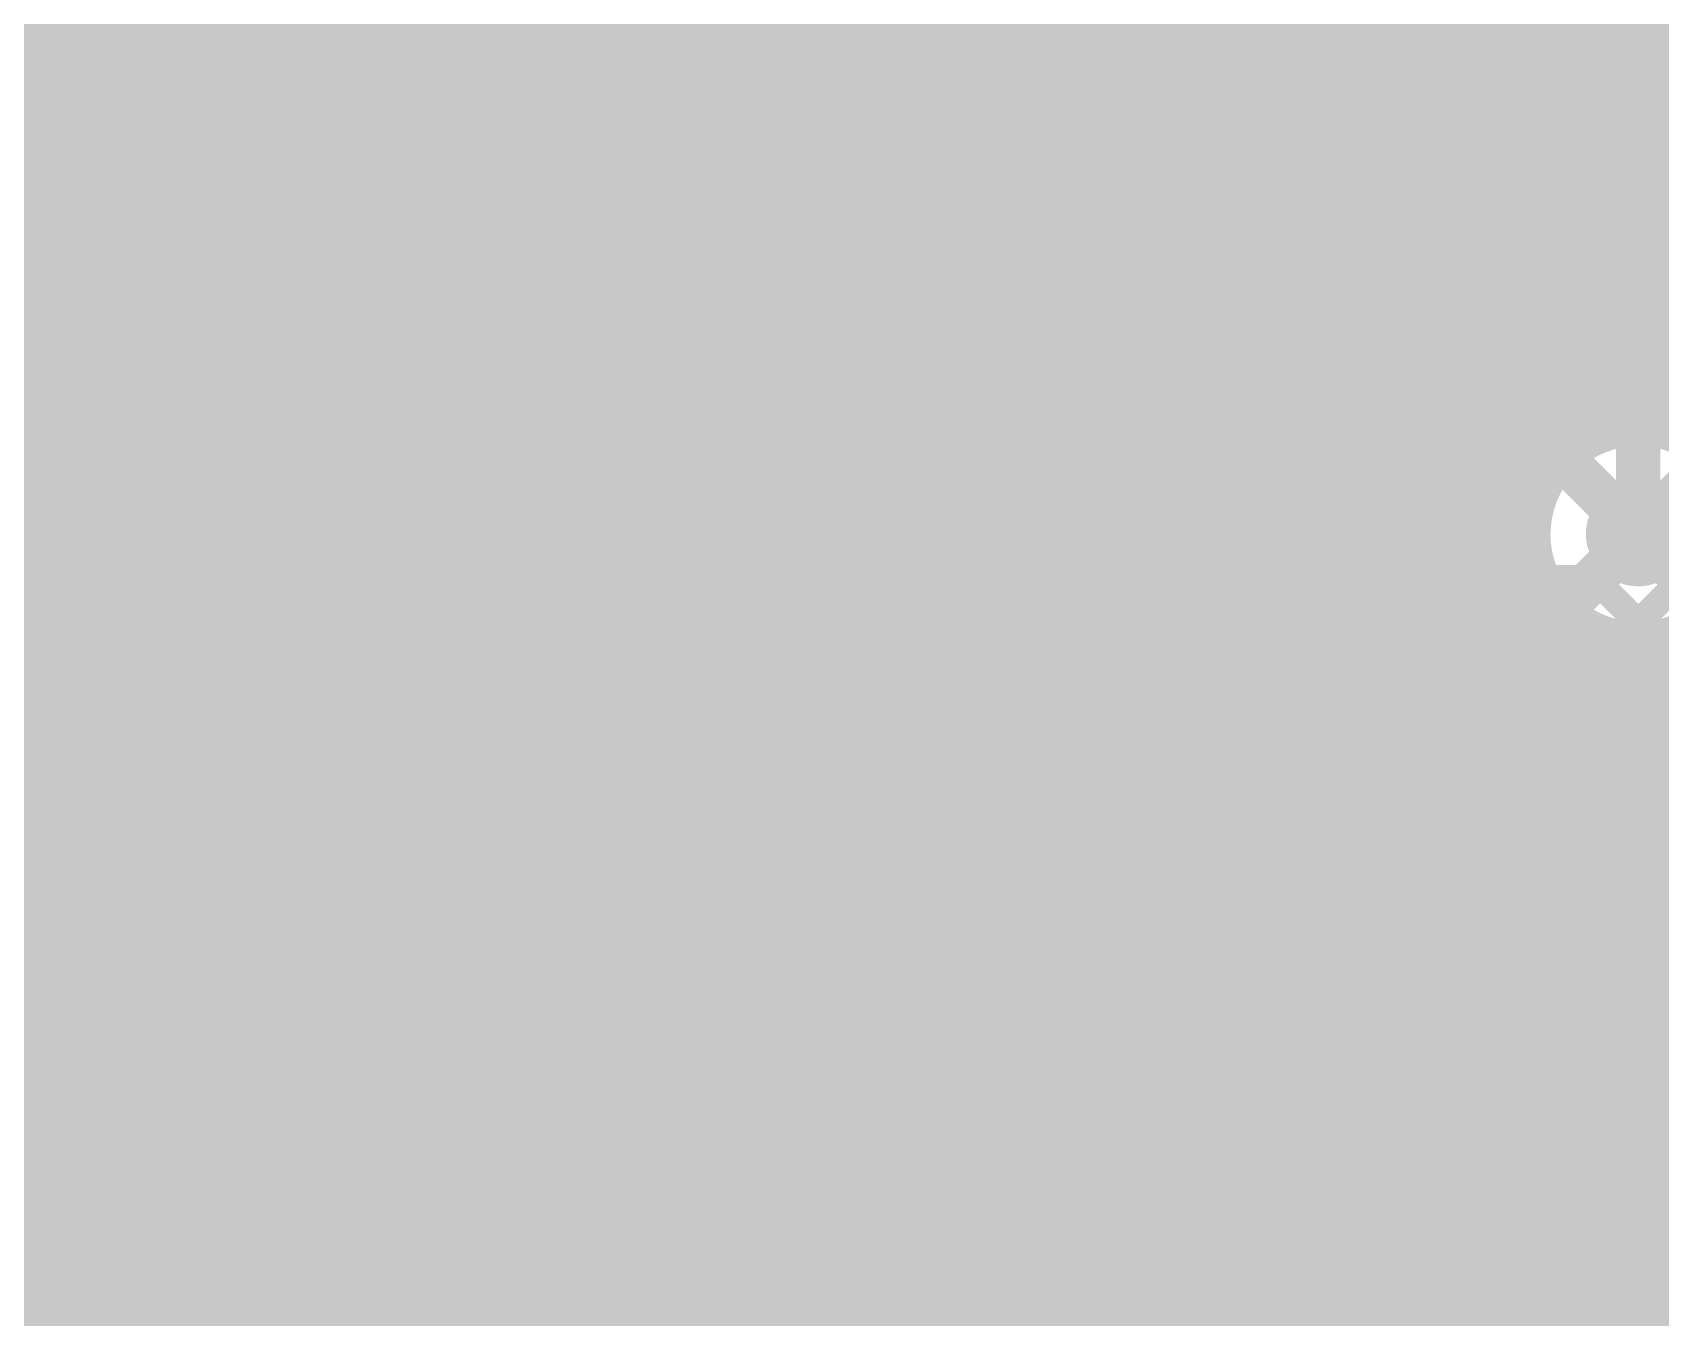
# Model space of a CAD drawing. Extents: x -3 to 92, y -53 to 125.
# Drawn here: x 55.58 to 64.9, y 51.4 to 58.75 of the extents above; entities that cross this region are included whole.
import ezdxf

# ---------------------------------------------------------------- set-up
doc = ezdxf.new("R2010")
doc.units = 0
doc.header["$MEASUREMENT"] = 0
doc.layers.get('0').update_dxf_attribs({"linetype": 'CONTINUOUS'})
for name, color, linetype in [('23-325-0_AST', 7, 'CONTINUOUS'), ('23-325-0_BOT', 7, 'CONTINUOUS'), ('23-325-0_DRD', 2, 'CONTINUOUS'), ('23-325-0_IN1', 4, 'CONTINUOUS'), ('23-325-0_IN2', 3, 'CONTINUOUS'), ('23-325-0_SMT', 10, 'CONTINUOUS'), ('23-325-0_SPT', 14, 'CONTINUOUS'), ('23-325-0_SST', 9, 'CONTINUOUS'), ('23-325-0_TOP', 12, 'CONTINUOUS'), ('THRUHOLE_TAP', 8, 'CONTINUOUS')]:
    doc.layers.add(name, color=color, linetype=linetype)

# ---------------------------------------------------------------- blocks, each defined once
blk = doc.blocks.new('OBLONG_51')
at = {"const_width": 0.65024}
blk.add_lwpolyline([(0, 0.50038), (0, -0.50038)], dxfattribs=at)
at = {"const_width": 0.32512}
for points in [[(-0.16256, 0.50038, 1), (0.16256, 0.50038, 1)], [(-0.16256, -0.50038, 1), (0.16256, -0.50038, 1)]]:
    blk.add_lwpolyline(points, format="xyb", close=True, dxfattribs=at)
blk = doc.blocks.new('ROUND_68')
at = {"const_width": 0.29972}
blk.add_lwpolyline([(-0.14986, 0, 1), (0.14986, 0, 1)], format="xyb", close=True, dxfattribs=at)
blk = doc.blocks.new('ROUND_78')
at = {"const_width": 0.29972}
blk.add_lwpolyline([(-0.14986, 0, 1), (0.14986, 0, 1)], format="xyb", close=True, dxfattribs=at)
blk = doc.blocks.new('ROUND_79')
at = {"const_width": 0.29972}
blk.add_lwpolyline([(-0.14986, 0, 1), (0.14986, 0, 1)], format="xyb", close=True, dxfattribs=at)
blk = doc.blocks.new('RECTANGLE_17')
blk.add_solid([(0.508, 0.635), (0.508, -0.635), (-0.508, 0.635), (-0.508, -0.635)])
blk = doc.blocks.new('ROUND_84')
at = {"const_width": 0.10033}
blk.add_lwpolyline([(-0.050164, 0, 1), (0.050164, 0, 1)], format="xyb", close=True, dxfattribs=at)

msp = doc.modelspace()

# ---------------------------------------------------------------- linework, layer by layer
at = {"layer": '23-325-0_AST', "const_width": 0.1524}
for points in [[(69.7738, 58.3438), (69.7738, 62.04458), (59.7662, 62.04458), (59.7662, 58.928), (60.2488, 58.4454), (60.325, 58.34888), (69.7484, 58.3438), (69.7738, 58.3438)], [(59.7662, 58.46318), (59.35726, 58.46318)], [(59.36488, 58.4708), (59.36488, 58.02376)], [(59.50204, 58.53938), (59.50204, 57.95518)], [(59.6392, 58.5343), (59.6392, 57.96026)], [(59.77636, 58.45048), (59.77636, 58.04154)], [(59.84748, 58.32602), (59.27344, 58.32602)], [(59.85256, 58.18886), (59.26836, 58.18886)], [(59.78398, 58.0517), (59.33694, 58.0517)], [(53.848, 51.054), (53.848, 55.626), (55.626, 55.626), (55.88, 55.372), (56.134, 55.626), (57.912, 55.626), (57.912, 51.054), (53.848, 51.054)], [(58.293, 51.054), (58.293, 55.626), (60.071, 55.626), (60.325, 55.372), (60.579, 55.626), (62.357, 55.626), (62.357, 51.054), (58.293, 51.054)], [(62.738, 51.054), (62.738, 55.626), (64.516, 55.626), (64.77, 55.372), (65.024, 55.626), (66.802, 55.626), (66.802, 51.054), (62.738, 51.054)], [(55.6768, 54.33568), (55.50662, 54.39664), (55.33898, 54.39664), (55.1688, 54.33568), (55.1688, 53.98008), (55.33898, 53.92166), (55.50662, 53.92166), (55.6768, 53.98008), (55.6768, 54.33568), (55.84698, 54.39664), (56.01462, 54.39664), (56.1848, 54.33568), (56.1848, 53.98008), (56.01462, 53.92166), (55.84698, 53.92166), (55.6768, 53.98008)], [(60.2488, 53.98008), (60.2488, 54.33568), (60.41898, 54.39664), (60.58662, 54.39664), (60.7568, 54.33568), (60.7568, 53.98008), (60.58662, 53.92166), (60.41898, 53.92166), (59.7408, 54.15788)], [(65.2018, 54.04104), (64.1858, 54.39664), (64.1858, 53.92166)], [(56.1848, 53.55844), (56.1848, 53.31968)], [(60.7568, 53.55844), (60.7568, 53.31968)], [(56.1848, 53.43906), (55.1688, 53.43906), (55.33898, 53.31968)], [(60.7568, 53.43906), (59.7408, 53.43906), (59.91098, 53.31968)], [(65.2018, 53.43906), (64.1858, 53.43906), (64.35598, 53.31968)], [(56.01462, 52.36464), (56.1848, 52.42306), (56.1848, 52.65928), (56.01462, 52.72024), (55.84698, 52.83708), (55.33898, 52.83708), (55.1688, 52.77866), (55.1688, 52.42306), (55.33898, 52.36464), (56.01462, 52.36464)], [(55.84698, 52.60086), (56.1848, 52.83708)], [(60.58662, 52.36464), (60.7568, 52.42306), (60.7568, 52.65928), (60.58662, 52.72024), (60.41898, 52.83708), (59.91098, 52.83708), (59.7408, 52.77866), (59.7408, 52.42306), (59.91098, 52.36464), (60.58662, 52.36464)], [(60.41898, 52.60086), (60.7568, 52.83708)], [(65.03162, 52.36464), (65.2018, 52.42306), (65.2018, 52.65928), (65.03162, 52.72024), (64.86398, 52.83708), (64.35598, 52.83708), (64.1858, 52.77866), (64.1858, 52.42306), (64.35598, 52.36464), (65.03162, 52.36464)], [(64.86398, 52.60086), (65.2018, 52.83708)]]:
    msp.add_lwpolyline(points, dxfattribs=at)
for points in [[(59.56046, 58.54446, 0.4142136), (59.26328, 58.24728)], [(59.85764, 58.24728, 0.4142136), (59.56046, 58.54446)], [(59.26328, 58.24728, 0.4142136), (59.56046, 57.9501)], [(59.56046, 57.9501, 0.4142136), (59.85764, 58.24728)]]:
    msp.add_lwpolyline(points, format="xyb", dxfattribs=at)
at = {"layer": '23-325-0_BOT'}
for points, const_width in [([(61.468, 97.536), (64.389, 94.615), (64.389, 82.55), (63.881, 82.042), (63.881, 67.691), (64.77, 66.802), (64.77, 55.88)], 0.254), ([(59.1058, 85.02904), (59.1058, 43.14952)], 0.254), ([(59.3344, 85.02904), (59.3344, 43.02506)], 0.254), ([(59.563, 85.02904), (59.563, 33.91916)], 0.254), ([(59.7916, 72.9234), (59.7916, 47.19828)], 0.254), ([(60.0202, 72.80148), (60.0202, 47.41418)], 0.254), ([(60.2488, 72.77862), (60.2488, 47.48784)], 0.254), ([(62.5348, 69.2531), (62.5348, 49.97196)], 0.254), ([(62.3062, 68.97878), (62.3062, 49.67986)], 0.254), ([(62.7634, 67.2846), (62.7634, 50.20056)], 0.254), ([(62.992, 67.11442), (62.992, 50.42916)], 0.254), ([(63.4492, 67.0941), (63.4492, 51.35118)], 0.254), ([(63.2206, 67.06108), (63.2206, 51.13528)], 0.254), ([(60.4774, 66.51498), (60.4774, 47.4726)], 0.254), ([(60.706, 66.17208), (60.706, 47.36338)], 0.254), ([(60.9346, 66.06286), (60.9346, 53.82006)], 0.254), ([(63.6778, 65.22466), (63.6778, 51.42484)], 0.254), ([(63.9064, 65.07226), (63.9064, 51.4096)], 0.254), ([(64.135, 65.02908), (64.135, 51.30038)], 0.254), ([(64.3128, 65.05448), (64.3128, 56.3118)], 0.254), ([(61.1632, 64.18326), (61.1632, 53.94452)], 0.254), ([(62.0776, 64.2366), (62.0776, 48.77054)], 0.254), ([(61.3918, 64.0461), (61.3918, 53.96738)], 0.254), ([(61.6204, 64.01308), (61.6204, 53.90388)], 0.254), ([(61.849, 64.06642), (61.849, 53.71084)], 0.254), ([(55.6768, 63.85306), (55.6768, 58.7502)], 0.254), ([(57.15, 61.468), (57.15, 59.309), (55.88, 58.039), (55.88, 46.863)], 0.635), ([(56.5023, 59.5757), (55.42788, 58.50382)], 0.254), ([(57.7342, 59.0296), (57.7342, 49.76622)], 0.254), ([(57.59958, 58.84418), (56.5277, 57.76976)], 0.254), ([(55.67426, 58.7502), (53.7972, 58.7502)], 0.254), ([(57.86882, 58.7502), (57.5056, 58.7502)], 0.254), ([(57.5056, 58.74766), (57.5056, 53.49748)], 0.254), ([(64.3128, 58.7502), (58.97118, 58.7502)], 0.254), ([(57.9628, 58.62066), (57.9628, 46.4058)], 0.254), ([(58.8772, 58.62066), (58.8772, 46.4058)], 0.254), ([(58.08472, 58.5216), (57.277, 58.5216)], 0.254), ([(57.277, 58.51906), (57.277, 53.84038)], 0.254), ([(64.3128, 58.5216), (58.75528, 58.5216)], 0.254), ([(58.1914, 58.46826), (58.1914, 46.56074)], 0.254), ([(58.42, 58.42508), (58.42, 46.60392)], 0.254), ([(58.6486, 58.46826), (58.6486, 46.56074)], 0.254), ([(64.3128, 58.293), (57.0484, 58.293)], 0.254), ([(57.0484, 58.29046), (57.0484, 53.9496)], 0.254), ([(64.3128, 58.0644), (56.8198, 58.0644)], 0.254), ([(56.8198, 58.06186), (56.8198, 53.96484)], 0.254), ([(56.5277, 57.76976), (56.5277, 53.85054)], 0.254), ([(64.3128, 57.8358), (56.5912, 57.8358)], 0.254), ([(56.5912, 57.83326), (56.5912, 53.89118)], 0.254), ([(64.3128, 57.6072), (56.5277, 57.6072)], 0.254), ([(64.3128, 57.3786), (56.5277, 57.3786)], 0.254), ([(64.3128, 57.15), (56.5277, 57.15)], 0.254), ([(64.3128, 56.9214), (56.5277, 56.9214)], 0.254), ([(64.3128, 56.6928), (56.5277, 56.6928)], 0.254), ([(64.3128, 56.4642), (56.5277, 56.4642)], 0.254), ([(64.2493, 56.2356), (56.5277, 56.2356)], 0.254), ([(64.15278, 56.007), (56.5277, 56.007)], 0.254), ([(64.1477, 55.7784), (56.5277, 55.7784)], 0.254), ([(64.23406, 55.5498), (56.5277, 55.5498)], 0.254), ([(64.3636, 55.3974), (64.3636, 50.95748)], 0.254), ([(64.4779, 55.3212), (56.5277, 55.3212)], 0.254), ([(64.5922, 55.27548), (64.5922, 47.46752)], 0.254), ([(64.8208, 55.25262), (64.8208, 47.49038)], 0.254), ([(76.6318, 55.0926), (56.5277, 55.0926)], 0.254), ([(76.6318, 54.864), (56.5277, 54.864)], 0.254), ([(76.6318, 54.6354), (56.5277, 54.6354)], 0.254), ([(76.6318, 54.4068), (56.5277, 54.4068)], 0.254), ([(76.6318, 54.1782), (56.5277, 54.1782)], 0.254), ([(56.73598, 53.9496), (56.5277, 53.9496)], 0.254), ([(61.18098, 53.9496), (57.05348, 53.9496)], 0.254), ([(65.62598, 53.9496), (61.49848, 53.9496)], 0.254), ([(60.83808, 53.721), (57.39638, 53.721)], 0.254), ([(65.28308, 53.721), (61.84138, 53.721)], 0.254), ([(60.72886, 53.4924), (57.5056, 53.4924)], 0.254), ([(65.17386, 53.4924), (61.9506, 53.4924)], 0.254), ([(57.5056, 53.17998), (57.5056, 50.0507)], 0.254), ([(60.71616, 53.2638), (57.52084, 53.2638)], 0.254), ([(65.16116, 53.2638), (61.96584, 53.2638)], 0.254), ([(60.78982, 53.0352), (57.44718, 53.0352)], 0.254), ([(65.23482, 53.0352), (61.89218, 53.0352)], 0.254), ([(61.849, 52.96662), (61.849, 48.81372)], 0.254), ([(56.5277, 52.82946), (56.5277, 49.62652)], 0.254), ([(56.56072, 52.8066), (56.5277, 52.8066)], 0.254), ([(61.00572, 52.8066), (57.23128, 52.8066)], 0.254), ([(57.277, 52.83708), (57.277, 50.14722)], 0.254), ([(60.9346, 52.8574), (60.9346, 47.02048)], 0.254), ([(65.45072, 52.8066), (61.67628, 52.8066)], 0.254), ([(56.5912, 52.78882), (56.5912, 49.81956)], 0.254), ([(56.8198, 52.71516), (56.8198, 50.06594)], 0.254), ([(57.0484, 52.72786), (57.0484, 50.1523)], 0.254), ([(61.1632, 52.73548), (61.1632, 25.5524)], 0.254), ([(61.6204, 52.77612), (61.6204, 48.77054)], 0.254), ([(61.3918, 52.71262), (61.3918, 48.6156)], 0.254), ([(71.23176, 52.578), (56.5277, 52.578)], 0.254), ([(71.12508, 52.3494), (56.5277, 52.3494)], 0.254), ([(71.1073, 52.1208), (56.5277, 52.1208)], 0.254), ([(71.1073, 51.8922), (56.5277, 51.8922)], 0.254), ([(71.1073, 51.6636), (56.5277, 51.6636)], 0.254), ([(71.1073, 51.435), (56.5277, 51.435)], 0.254)]:
    msp.add_lwpolyline(points, dxfattribs=dict(at, const_width=const_width))
at = {"layer": '23-325-0_BOT', "const_width": 0.254}
for points in [[(57.6072, 58.8518, 0.1989124), (57.79658, 59.309)], [(57.79008, 59.055, 0.4142136), (58.42, 58.42508)], [(58.42, 58.42508, 0.4142136), (59.04992, 59.055)], [(64.3128, 56.3118, 0.1914993), (64.14113, 55.88)], [(64.14008, 55.88, 0.4142136), (64.77, 55.25008)], [(64.77, 55.25008, 0.4142136), (65.39992, 55.88)], [(56.896, 53.96992, 0.1575195), (56.52746, 53.85086)], [(56.896, 53.96992, 0.1575195), (56.52746, 53.85086)], [(57.52592, 53.34, 0.4142136), (56.896, 53.96992)], [(57.52592, 53.34, 0.4142136), (56.896, 53.96992)], [(61.341, 53.96992, 0.4142136), (60.71108, 53.34)], [(61.341, 53.96992, 0.4142136), (60.71108, 53.34)], [(61.97092, 53.34, 0.4142136), (61.341, 53.96992)], [(61.97092, 53.34, 0.4142136), (61.341, 53.96992)], [(56.896, 52.71008, 0.4142136), (57.52592, 53.34)], [(56.896, 52.71008, 0.4142136), (57.52592, 53.34)], [(60.71108, 53.34, 0.4142136), (61.341, 52.71008)], [(60.71108, 53.34, 0.4142136), (61.341, 52.71008)], [(61.341, 52.71008, 0.4142136), (61.97092, 53.34)], [(61.341, 52.71008, 0.4142136), (61.97092, 53.34)], [(56.5277, 52.82946, 0.1575187), (56.896, 52.71048)], [(56.5277, 52.82946, 0.1575187), (56.896, 52.71048)], [(63.754, 51.42992, 0.4142136), (63.12408, 50.8)], [(64.38392, 50.8, 0.4142136), (63.754, 51.42992)]]:
    msp.add_lwpolyline(points, format="xyb", dxfattribs=at)
at = {"layer": '23-325-0_DRD', "const_width": 0.254}
for points in [[(59.055, 59.69), (57.785, 58.42)], [(59.055, 58.42), (57.785, 59.69)], [(59.055, 59.69), (57.785, 58.42)], [(59.055, 58.42), (57.785, 59.69)], [(65.405, 56.515), (64.135, 55.245)], [(65.405, 55.245), (64.135, 56.515)], [(57.531, 53.975), (56.261, 52.705)], [(57.531, 52.705), (56.261, 53.975)], [(57.531, 53.975), (56.261, 52.705)], [(57.531, 52.705), (56.261, 53.975)], [(57.531, 53.975), (56.261, 52.705)], [(57.531, 52.705), (56.261, 53.975)], [(61.976, 53.975), (60.706, 52.705)], [(61.976, 52.705), (60.706, 53.975)], [(61.976, 53.975), (60.706, 52.705)], [(61.976, 52.705), (60.706, 53.975)], [(61.976, 53.975), (60.706, 52.705)], [(61.976, 52.705), (60.706, 53.975)], [(64.389, 51.435), (63.119, 50.165)], [(64.389, 50.165), (63.119, 51.435)]]:
    msp.add_lwpolyline(points, dxfattribs=at)
at = {"layer": '23-325-0_IN1', "const_width": 0.254}
for points in [[(56.3372, 112.65662), (56.3372, 47.2948)], [(58.166, 106.81462), (58.166, 33.08858)], [(57.9374, 106.62412), (57.9374, 32.91586)], [(63.881, 104.83342), (63.881, 51.41722)], [(56.1086, 86.19998), (56.1086, 47.44974)], [(55.88, 85.85708), (55.88, 47.49292)], [(55.6514, 85.74786), (55.6514, 47.44974)], [(58.3946, 85.02904), (58.3946, 42.88028)], [(58.6232, 85.02904), (58.6232, 43.09618)], [(58.8518, 85.02904), (58.8518, 43.16984)], [(59.0804, 85.02904), (59.0804, 43.1546)], [(59.309, 85.02904), (59.309, 43.04538)], [(59.5376, 85.02904), (59.5376, 42.70248)], [(59.7662, 85.02904), (59.7662, 47.15256)], [(59.9948, 85.02904), (59.9948, 47.39894)], [(60.2234, 85.02904), (60.2234, 47.4853)], [(60.452, 85.02904), (60.452, 47.48022)], [(60.6806, 85.02904), (60.6806, 47.3837)], [(60.9092, 85.02904), (60.9092, 47.09922)], [(62.5094, 82.38998), (62.5094, 41.86174)], [(64.1096, 81.32572), (64.1096, 51.3207)], [(64.3382, 81.10982), (64.3382, 56.3372)], [(61.1378, 68.97878), (61.1378, 25.56256)], [(62.2808, 68.9229), (62.2808, 41.7068)], [(61.3664, 68.6943), (61.3664, 31.77286)], [(62.0522, 68.67906), (62.0522, 31.9659)], [(61.595, 68.59778), (61.595, 31.94558)], [(61.8236, 68.5927), (61.8236, 31.99892)], [(64.5668, 67.51066), (64.5668, 56.4769)], [(62.738, 67.31762), (62.738, 41.90492)], [(63.6524, 67.2084), (63.6524, 51.4223)], [(62.9666, 67.12712), (62.9666, 41.86174)], [(63.4238, 67.08648), (63.4238, 51.33594)], [(63.1952, 67.06362), (63.1952, 51.08956)], [(56.5658, 61.23178), (56.5658, 49.76622)], [(57.7088, 61.1759), (57.7088, 49.81956)], [(64.7954, 61.18098), (64.7954, 56.50992)], [(56.7944, 60.9473), (56.7944, 50.0507)], [(57.4802, 60.93206), (57.4802, 50.06594)], [(57.023, 60.85078), (57.023, 50.14722)], [(57.2516, 60.8457), (57.2516, 50.1523)], [(74.65568, 58.7502), (39.3954, 58.7502)], [(74.56932, 58.5216), (39.3192, 58.5216)], [(74.57186, 58.293), (39.18966, 58.293)], [(74.66584, 58.0644), (38.98646, 58.0644)], [(74.94016, 57.8358), (38.63086, 57.8358)], [(86.36, 57.6072), (39.43096, 57.6072)], [(86.36, 57.3786), (39.43096, 57.3786)], [(86.36, 57.15), (39.43096, 57.15)], [(86.36, 56.9214), (39.43096, 56.9214)], [(86.36, 56.6928), (39.43096, 56.6928)], [(64.53378, 56.4642), (39.43096, 56.4642)], [(65.80378, 56.4642), (65.00622, 56.4642)], [(64.2493, 56.2356), (39.43096, 56.2356)], [(64.15278, 56.007), (39.43096, 56.007)], [(64.1477, 55.7784), (39.43096, 55.7784)], [(64.23406, 55.5498), (39.43096, 55.5498)], [(64.3382, 55.42026), (64.3382, 51.03622)], [(64.4779, 55.3212), (39.43096, 55.3212)], [(64.5668, 55.2831), (64.5668, 47.4599)], [(64.7954, 55.25008), (64.7954, 47.49292)], [(86.36, 55.0926), (29.77388, 55.0926)], [(86.36, 54.864), (29.58084, 54.864)], [(86.36, 54.6354), (48.10506, 54.6354)], [(86.36, 54.4068), (48.22952, 54.4068)], [(86.36, 54.1782), (48.25238, 54.1782)], [(75.00874, 53.9496), (48.18888, 53.9496)], [(74.68362, 53.721), (47.99584, 53.721)], [(74.57694, 53.4924), (44.12488, 53.4924)], [(74.56424, 53.2638), (44.18838, 53.2638)], [(74.64044, 53.0352), (44.16552, 53.0352)], [(71.59498, 52.8066), (44.04106, 52.8066)], [(71.25208, 52.578), (31.61538, 52.578)], [(71.14286, 52.3494), (31.7246, 52.3494)], [(71.13016, 52.1208), (31.73984, 52.1208)], [(71.20382, 51.8922), (49.35728, 51.8922)], [(71.41972, 51.6636), (49.57318, 51.6636)], [(86.36, 51.435), (49.64684, 51.435)]]:
    msp.add_lwpolyline(points, dxfattribs=at)
for points in [[(64.77, 56.50992, 0.4142136), (64.14008, 55.88)], [(65.39992, 55.88, 0.4142136), (64.77, 56.50992)], [(64.14008, 55.88, 0.4142136), (64.77, 55.25008)], [(64.77, 55.25008, 0.4142136), (65.39992, 55.88)], [(63.754, 51.42992, 0.4142136), (63.12408, 50.8)], [(64.38392, 50.8, 0.4142136), (63.754, 51.42992)]]:
    msp.add_lwpolyline(points, format="xyb", dxfattribs=at)
at = {"layer": '23-325-0_IN2', "const_width": 0.635}
msp.add_lwpolyline([(71.755, 52.197), (31.115, 52.197)], dxfattribs=at)
at = {"layer": '23-325-0_SST', "const_width": 0.1524}
for points in [[(69.7738, 58.3438), (69.7738, 62.04458), (59.7662, 62.04458), (59.7662, 58.928), (60.2488, 58.4454), (60.325, 58.34888), (69.7484, 58.3438), (69.7738, 58.3438)], [(55.64886, 58.1152), (55.29326, 58.1152), (55.23484, 58.28284), (55.23484, 58.45302), (55.29326, 58.6232), (55.64886, 58.6232), (55.70728, 58.45302), (55.70728, 58.28284), (55.47106, 57.6072)], [(59.7662, 58.46318), (59.35726, 58.46318)], [(59.36488, 58.4708), (59.36488, 58.02376)], [(59.50204, 58.53938), (59.50204, 57.95518)], [(59.6392, 58.5343), (59.6392, 57.96026)], [(59.77636, 58.45048), (59.77636, 58.04154)], [(59.84748, 58.32602), (59.27344, 58.32602)], [(59.85256, 58.18886), (59.26836, 58.18886)], [(59.78398, 58.0517), (59.33694, 58.0517)], [(58.63082, 56.02986), (58.63082, 57.04586), (58.51398, 56.87568)], [(56.10098, 56.53786), (56.1594, 56.70804), (56.1594, 56.87568), (56.10098, 57.04586), (55.74538, 57.04586), (55.68442, 56.87568), (55.68442, 56.70804), (55.74538, 56.53786), (56.10098, 56.53786), (56.1594, 56.36768), (56.1594, 56.20004), (56.10098, 56.02986), (55.74538, 56.02986), (55.68442, 56.20004), (55.68442, 56.36768), (55.74538, 56.53786)], [(57.5564, 56.20004), (57.61482, 56.02986), (57.85358, 56.02986), (57.912, 56.20004), (58.03138, 56.36768), (58.03138, 56.87568), (57.97042, 57.04586), (57.61482, 57.04586), (57.5564, 56.87568), (57.5564, 56.20004)], [(59.17438, 56.53786), (59.52998, 56.53786), (59.5884, 56.36768), (59.5884, 56.20004), (59.52998, 56.02986), (59.17438, 56.02986), (59.11342, 56.20004), (59.11342, 56.36768), (59.35218, 57.04586)], [(57.79262, 56.36768), (58.03138, 56.02986)], [(58.7502, 56.02986), (58.51398, 56.02986)], [(53.848, 51.054), (57.912, 51.054), (57.912, 55.626), (56.134, 55.626), (55.88, 55.372), (55.626, 55.626), (53.848, 55.626), (53.848, 51.054)], [(58.293, 51.054), (62.357, 51.054), (62.357, 55.626), (60.579, 55.626), (60.325, 55.372), (60.071, 55.626), (58.293, 55.626), (58.293, 51.054)], [(62.738, 51.054), (66.802, 51.054), (66.802, 55.626), (65.024, 55.626), (64.77, 55.372), (64.516, 55.626), (62.738, 55.626), (62.738, 51.054)], [(63.9318, 55.05704), (62.9158, 55.41264), (62.9158, 54.93766)], [(63.9318, 54.57444), (63.9318, 54.33568)], [(63.9318, 54.45506), (62.9158, 54.45506), (63.08598, 54.33568)], [(63.76162, 53.38064), (63.9318, 53.43906), (63.9318, 53.67528), (63.76162, 53.73624), (63.59398, 53.85308), (63.08598, 53.85308), (62.9158, 53.79466), (62.9158, 53.43906), (63.08598, 53.38064), (63.76162, 53.38064)], [(63.59398, 53.61686), (63.9318, 53.85308)]]:
    msp.add_lwpolyline(points, dxfattribs=at)
for points in [[(59.56046, 58.54446, 0.4142136), (59.26328, 58.24728)], [(59.85764, 58.24728, 0.4142136), (59.56046, 58.54446)], [(59.26328, 58.24728, 0.4142136), (59.56046, 57.9501)], [(59.56046, 57.9501, 0.4142136), (59.85764, 58.24728)]]:
    msp.add_lwpolyline(points, format="xyb", dxfattribs=at)
at = {"layer": '23-325-0_TOP', "const_width": 0.254}
for points in [[(51.435, 54.483), (51.435, 55.118), (52.07, 55.753), (56.769, 55.753), (59.563, 58.547), (60.706, 58.547), (62.865, 60.706), (62.865, 63.246)], [(57.5183, 57.15), (42.52214, 57.15)], [(55.6514, 57.15), (55.6514, 56.2102)], [(55.88, 54.483), (58.42, 54.483), (60.325, 56.388), (60.325, 57.15)], [(55.88, 57.15), (55.88, 56.2102)], [(56.1086, 57.15), (56.1086, 56.2102)], [(56.3372, 57.15), (56.3372, 56.2102)], [(56.5658, 57.15), (56.5658, 56.2102)], [(57.5183, 57.15), (56.5785, 56.2102)], [(56.7944, 57.15), (56.7944, 56.42356)], [(57.023, 57.15), (57.023, 56.65216)], [(57.2516, 57.15), (57.2516, 56.88076)], [(57.4802, 57.15), (57.4802, 57.10936)], [(61.595, 57.15), (61.595, 55.753), (60.325, 54.483)], [(64.77, 54.483), (63.754, 54.483), (62.865, 55.372), (62.865, 57.15)], [(64.77, 55.88), (64.135, 56.515), (64.135, 57.15)], [(57.3151, 56.9468), (42.52214, 56.9468)], [(57.0865, 56.7182), (42.52214, 56.7182)], [(56.8579, 56.4896), (42.52214, 56.4896)], [(62.2808, 56.35244), (62.2808, 50.3428)], [(56.6293, 56.261), (42.52214, 56.261)], [(62.33668, 56.261), (62.12078, 56.261)], [(56.5785, 56.2102), (52.07, 56.2102)], [(62.0522, 56.17972), (62.0522, 55.753)], [(62.4078, 56.17972), (62.4078, 55.372)], [(62.4078, 56.0324), (62.0522, 56.0324)], [(62.4078, 55.8038), (62.0522, 55.8038)], [(62.0522, 55.753), (62.0522, 53.1622)], [(62.4078, 55.5752), (62.01664, 55.5752)], [(61.91758, 55.43042), (61.1632, 54.6735)], [(61.8236, 55.3339), (61.8236, 53.1622)], [(62.4078, 55.3466), (61.83376, 55.3466)], [(61.595, 55.1053), (61.595, 53.1622)], [(62.484, 55.118), (61.60516, 55.118)], [(62.5094, 55.08498), (62.5094, 50.3428)], [(62.54496, 55.04434), (63.43142, 54.16042)], [(59.4868, 54.9021), (58.74766, 54.16296)], [(59.4868, 54.9021), (59.4868, 53.5178)], [(61.3664, 54.8767), (61.3664, 53.1622)], [(62.6999, 54.8894), (61.37656, 54.8894)], [(62.738, 54.8513), (62.738, 50.3428)], [(59.309, 54.7243), (59.309, 53.1622)], [(61.1632, 54.6735), (61.1632, 53.5178)], [(59.4868, 54.6608), (59.24296, 54.6608)], [(62.9285, 54.6608), (61.1632, 54.6608)], [(62.9666, 54.6227), (62.9666, 53.1622)], [(59.0804, 54.4957), (59.0804, 53.1622)], [(55.88, 54.483), (55.88, 49.6062)], [(59.4868, 54.4322), (59.01436, 54.4322)], [(60.325, 54.483), (60.325, 49.6062)], [(63.1571, 54.4322), (61.1632, 54.4322)], [(63.1952, 54.3941), (63.1952, 53.1622)], [(64.77, 54.483), (64.77, 49.6062)], [(58.8518, 54.2671), (58.8518, 53.1622)], [(59.4868, 54.2036), (58.78576, 54.2036)], [(63.3857, 54.2036), (61.1632, 54.2036)], [(63.4238, 54.1655), (63.4238, 53.1622)], [(56.7182, 54.0258), (56.7182, 53.5178)], [(58.42, 54.0258), (56.7182, 54.0258)], [(56.7944, 54.0258), (56.7944, 53.1622)], [(57.023, 54.0258), (57.023, 53.1622)], [(57.2516, 54.0258), (57.2516, 53.1622)], [(57.4802, 54.0258), (57.4802, 53.1622)], [(57.7088, 54.0258), (57.7088, 53.1622)], [(57.9374, 54.0258), (57.9374, 50.3428)], [(58.166, 54.0258), (58.166, 50.3428)], [(58.3946, 54.0258), (58.3946, 50.3428)], [(58.6232, 54.07406), (58.6232, 53.1622)], [(63.6524, 54.03596), (63.6524, 53.1622)], [(63.9318, 54.0258), (63.754, 54.0258)], [(63.881, 54.0258), (63.881, 53.1622)], [(63.9318, 54.0258), (63.9318, 53.5178)], [(59.4868, 53.975), (56.7182, 53.975)], [(63.9318, 53.975), (61.1632, 53.975)], [(59.4868, 53.7464), (56.7182, 53.7464)], [(63.9318, 53.7464), (61.1632, 53.7464)], [(56.7182, 53.5178), (56.3372, 53.5178)], [(59.8678, 53.5178), (56.3372, 53.5178)], [(56.3372, 53.5178), (56.3372, 53.1622)], [(56.3372, 53.5178), (56.3372, 53.1622)], [(56.5658, 53.5178), (56.5658, 53.1622)], [(59.8678, 53.5178), (59.4868, 53.5178)], [(59.5376, 53.5178), (59.5376, 53.1622)], [(59.7662, 53.5178), (59.7662, 53.1622)], [(59.8678, 53.5178), (59.8678, 53.1622)], [(61.1632, 53.5178), (60.7822, 53.5178)], [(64.3128, 53.5178), (60.7822, 53.5178)], [(60.7822, 53.5178), (60.7822, 53.1622)], [(60.9092, 53.5178), (60.9092, 53.1622)], [(61.1378, 53.5178), (61.1378, 53.1622)], [(64.3128, 53.5178), (63.9318, 53.5178)], [(64.1096, 53.5178), (64.1096, 53.1622)], [(64.3128, 53.5178), (64.3128, 53.1622)], [(59.8678, 53.2892), (56.3372, 53.2892)], [(56.896, 52.197), (56.896, 53.34)], [(56.896, 53.34), (56.896, 52.197)], [(56.896, 52.197), (56.896, 53.34)], [(64.3128, 53.2892), (60.7822, 53.2892)], [(61.341, 53.34), (61.341, 52.197)], [(61.341, 52.197), (61.341, 53.34)], [(61.341, 52.197), (61.341, 53.34)], [(57.7342, 53.1622), (56.3372, 53.1622)], [(57.7342, 53.1622), (57.7342, 51.2318), (56.3372, 51.2318)], [(56.896, 53.1622), (56.896, 52.197)], [(58.4708, 53.1622), (58.4708, 51.2318)], [(59.8678, 53.1622), (58.4708, 53.1622)], [(62.1792, 53.1622), (60.7822, 53.1622)], [(62.1792, 53.1622), (62.1792, 51.2318), (60.7822, 51.2318)], [(61.341, 53.1622), (61.341, 52.197)], [(62.9158, 53.1622), (62.9158, 51.2318)], [(64.3128, 53.1622), (62.9158, 53.1622)], [(58.4708, 53.0606), (57.7342, 53.0606)], [(62.9158, 53.0606), (62.1792, 53.0606)], [(58.4708, 52.832), (57.7342, 52.832)], [(62.9158, 52.832), (62.1792, 52.832)], [(58.4708, 52.6034), (57.7342, 52.6034)], [(62.9158, 52.6034), (62.1792, 52.6034)], [(58.4708, 52.3748), (57.7342, 52.3748)], [(62.9158, 52.3748), (62.1792, 52.3748)], [(56.896, 51.2318), (56.896, 52.197)], [(57.7342, 52.197), (56.896, 52.197)], [(59.309, 52.197), (59.309, 50.4952), (58.42, 49.6062)], [(61.341, 51.2318), (61.341, 52.197)], [(62.1792, 52.197), (61.341, 52.197)], [(62.865, 49.6062), (62.865, 49.657), (63.754, 50.546), (63.754, 50.8), (63.754, 52.197)], [(63.754, 52.197), (63.754, 50.8)], [(58.4708, 52.1462), (57.7342, 52.1462)], [(62.9158, 52.1462), (62.1792, 52.1462)], [(58.4708, 51.9176), (57.7342, 51.9176)], [(62.9158, 51.9176), (62.1792, 51.9176)], [(58.4708, 51.689), (57.7342, 51.689)], [(62.9158, 51.689), (62.1792, 51.689)], [(58.4708, 51.4604), (57.7342, 51.4604)], [(62.9158, 51.4604), (62.1792, 51.4604)]]:
    msp.add_lwpolyline(points, dxfattribs=at)
for points in [[(62.0522, 56.17972, 0.1389426), (62.23074, 56.48941)], [(62.23, 56.4896, 0.1389425), (62.40833, 56.18027)], [(61.91758, 55.43042, 0.1989124), (62.0512, 55.753)], [(62.4078, 55.372, 0.1989124), (62.54171, 55.04871)], [(62.4078, 55.372, 0.1989124), (62.54171, 55.04871)], [(58.42, 54.0258, 0.1989116), (58.74329, 54.15971)], [(63.43142, 54.16042, 0.1989124), (63.754, 54.0268)]]:
    msp.add_lwpolyline(points, format="xyb", dxfattribs=at)

# ---------------------------------------------------------------- block references
at = {"layer": '23-325-0_AST'}
for p in [(60.325, 57.15), (61.595, 57.15), (62.865, 57.15), (64.135, 57.15)]:
    msp.add_blockref('OBLONG_51', p, dxfattribs=at)
at = {"layer": '23-325-0_BOT'}
for name, p in [('ROUND_68', (64.77, 55.88)), ('ROUND_78', (56.896, 53.34)), ('ROUND_68', (61.341, 53.34))]:
    msp.add_blockref(name, p, dxfattribs=at)
at = {"layer": '23-325-0_IN1'}
for name, p in [('ROUND_79', (64.77, 55.88)), ('ROUND_78', (56.896, 53.34)), ('ROUND_78', (61.341, 53.34))]:
    msp.add_blockref(name, p, dxfattribs=at)
at = {"layer": '23-325-0_IN2'}
for name, p in [('ROUND_68', (64.77, 55.88)), ('ROUND_78', (56.896, 53.34)), ('ROUND_78', (61.341, 53.34))]:
    msp.add_blockref(name, p, dxfattribs=at)
at = {"layer": '23-325-0_SMT'}
for name, p in [('OBLONG_51', (60.325, 57.15)), ('OBLONG_51', (61.595, 57.15)), ('OBLONG_51', (62.865, 57.15)), ('OBLONG_51', (64.135, 57.15)), ('RECTANGLE_17', (55.88, 54.483)), ('RECTANGLE_17', (60.325, 54.483)), ('RECTANGLE_17', (64.77, 54.483)), ('RECTANGLE_17', (56.896, 52.197)), ('RECTANGLE_17', (59.309, 52.197)), ('RECTANGLE_17', (61.341, 52.197)), ('RECTANGLE_17', (63.754, 52.197))]:
    msp.add_blockref(name, p, dxfattribs=at)
at = {"layer": '23-325-0_SPT'}
for name, p in [('OBLONG_51', (60.325, 57.15)), ('OBLONG_51', (61.595, 57.15)), ('OBLONG_51', (62.865, 57.15)), ('OBLONG_51', (64.135, 57.15)), ('RECTANGLE_17', (55.88, 54.483)), ('RECTANGLE_17', (60.325, 54.483)), ('RECTANGLE_17', (64.77, 54.483)), ('RECTANGLE_17', (56.896, 52.197)), ('RECTANGLE_17', (59.309, 52.197)), ('RECTANGLE_17', (61.341, 52.197)), ('RECTANGLE_17', (63.754, 52.197))]:
    msp.add_blockref(name, p, dxfattribs=at)
at = {"layer": '23-325-0_TOP'}
for name, p in [('OBLONG_51', (60.325, 57.15)), ('OBLONG_51', (61.595, 57.15)), ('OBLONG_51', (62.865, 57.15)), ('OBLONG_51', (64.135, 57.15)), ('ROUND_68', (64.77, 55.88)), ('RECTANGLE_17', (55.88, 54.483)), ('RECTANGLE_17', (60.325, 54.483)), ('RECTANGLE_17', (64.77, 54.483)), ('ROUND_68', (56.896, 53.34)), ('ROUND_68', (61.341, 53.34)), ('RECTANGLE_17', (56.896, 52.197)), ('RECTANGLE_17', (59.309, 52.197)), ('RECTANGLE_17', (61.341, 52.197)), ('RECTANGLE_17', (63.754, 52.197))]:
    msp.add_blockref(name, p, dxfattribs=at)
at = {"layer": 'THRUHOLE_TAP'}
for p in [(64.77, 55.88), (56.896, 53.34), (61.341, 53.34)]:
    msp.add_blockref('ROUND_84', p, dxfattribs=at)

doc.saveas('drawing.dxf')
